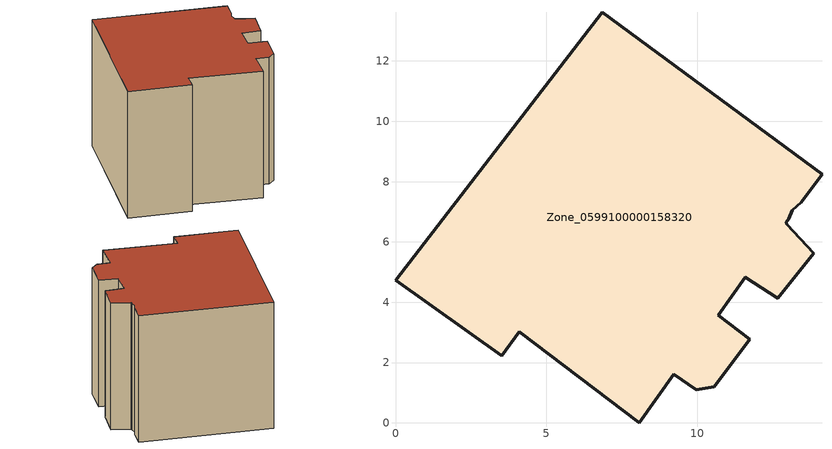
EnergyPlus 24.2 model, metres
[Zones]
Zone_0599100000158320
 floor ground (C_G): 13.15,7.05 13.04,6.77 12.96,6.66 12.97,6.58 13.87,5.63 12.67,4.13 11.59,4.83 10.7,3.57 11.74,2.78 10.56,1.2 9.97,1.09 9.23,1.61 8.09,0 4.1,3.02 3.52,2.22 0,4.73 6.85,13.62 14.14,8.24 13.45,7.31 z0
 wall outside (C_F): 11.59,4.83 12.67,4.13 13.87,5.63 12.97,6.58 12.96,6.66 13.04,6.77 13.15,7.05 13.45,7.31 14.14,8.24 6.85,13.62 0,4.73 3.52,2.22 4.1,3.02 8.09,0 9.23,1.61 9.97,1.09 10.56,1.2 11.74,2.78 10.7,3.57 11.59,4.83 z0:9.12
 roof outside (C_R): 13.04,6.77 13.15,7.05 13.45,7.31 14.14,8.24 6.85,13.62 0,4.73 3.52,2.22 4.1,3.02 8.09,0 9.23,1.61 9.97,1.09 10.56,1.2 11.74,2.78 10.7,3.57 11.59,4.83 12.67,4.13 13.87,5.63 12.97,6.58 12.96,6.66 z9.12
[BUILDING]
Pand.0599100000158320: North Axis=0; Terrain=City; Loads Convergence Tolerance Value=0.04; Temperature Convergence Tolerance Value=0.4; Solar Distribution=FullExterior; Maximum Number of Warmup Days=25; Minimum Number of Warmup Days=1
[Site:Location]
Rotterdam.The.Hague.AP_ZH_NLD Design_Conditions: Latitude=51.96; Longitude=4.45; Time Zone=1; Elevation=-4.5
[SITE:GROUNDTEMPERATURE:BUILDINGSURFACE]
18, 18, 18, 18, 18, 18, 18, 18, 18, 18, 18, 18
[MATERIAL] Thermal Absorptance=0.9; Solar Absorptance=0.7; Visible Absorptance=0.7
Name | Roughness | Thickness | Conductivity | Density | Specific Heat
G.TC.1946 | MediumSmooth | 0.15 | 1 | 540 | 1210
F.TC.1946 | Rough | 0.3 | 0.857143 | 1920 | 840
R.TC.1946 | MediumRough | 0.2 | 0.909091 | 1500 | 1000
[CONSTRUCTION]
C_G: G.TC.1946
C_F: F.TC.1946
C_R: R.TC.1946
[ZONE]
Zone_0599100000158320: Type=1; Multiplier=1; Ceiling Height=Autocalculate; Volume=Autocalculate; Floor Area=autocalculate; Part of Total Floor Area=Yes
[ZONEINFILTRATION:DESIGNFLOWRATE]
Infil_Zone_0599100000158320: Zone or ZoneList or Space or SpaceList=Zone_0599100000158320; Schedule=AlwaysOn; Design Flow Rate Calculation Method=Flow/Area; Flow Rate per Floor Area=0.003; Constant Term Coefficient=1; Temperature Term Coefficient=0; Velocity Term Coefficient=0; Velocity Squared Term Coefficient=0
[HVACTEMPLATE:ZONE:IDEALLOADSAIRSYSTEM]
Zone_0599100000158320: Maximum Heating Supply Air Temperature=50; Minimum Cooling Supply Air Temperature=13; Maximum Heating Supply Air Humidity Ratio=0.0156; Minimum Cooling Supply Air Humidity Ratio=0.0077; Heating Limit=NoLimit; Cooling Limit=NoLimit; Dehumidification Control Type=ConstantSensibleHeatRatio; Cooling Sensible Heat Ratio=0.7; Dehumidification Setpoint=60; Humidification Control Type=None; Humidification Setpoint=30; Outdoor Air Method=None; Outdoor Air Flow Rate per Person=0.00944; Outdoor Air Flow Rate per Zone Floor Area=0; Outdoor Air Flow Rate per Zone=0; Demand Controlled Ventilation Type=None; Outdoor Air Economizer Type=NoEconomizer; Heat Recovery Type=None; Sensible Heat Recovery Effectiveness=0.7; Latent Heat Recovery Effectiveness=0.65
[ZONECONTROL:THERMOSTAT]
ThermostatControl_Zone_0599100000158320: Zone or ZoneList=Zone_0599100000158320; Control Type Schedule=DualSetpointControlType; Control 1=Thermostat_Zone_0599100000158320; Temperature Difference Between Cutout And Setpoint=0
[THERMOSTATSETPOINT:DUALSETPOINT]
Thermostat_Zone_0599100000158320: Heating Setpoint Temperature Schedule=HeatingSetpoint_Zone_0599100000158320; Cooling Setpoint Temperature Schedule=CoolingSetpoint_Zone_0599100000158320
[SCHEDULE:COMPACT]
HeatingSetpoint_Zone_0599100000158320: Through: 12/31, For: AllDays, Until: 24:00, 21
CoolingSetpoint_Zone_0599100000158320: Through: 12/31, For: AllDays, Until: 24:00, 24
DualSetpointControlType: Through: 12/31, For: AllDays, Until: 24:00, 4
AlwaysOn: Through: 12/31, For: AllDays, Until: 24:00, 1
